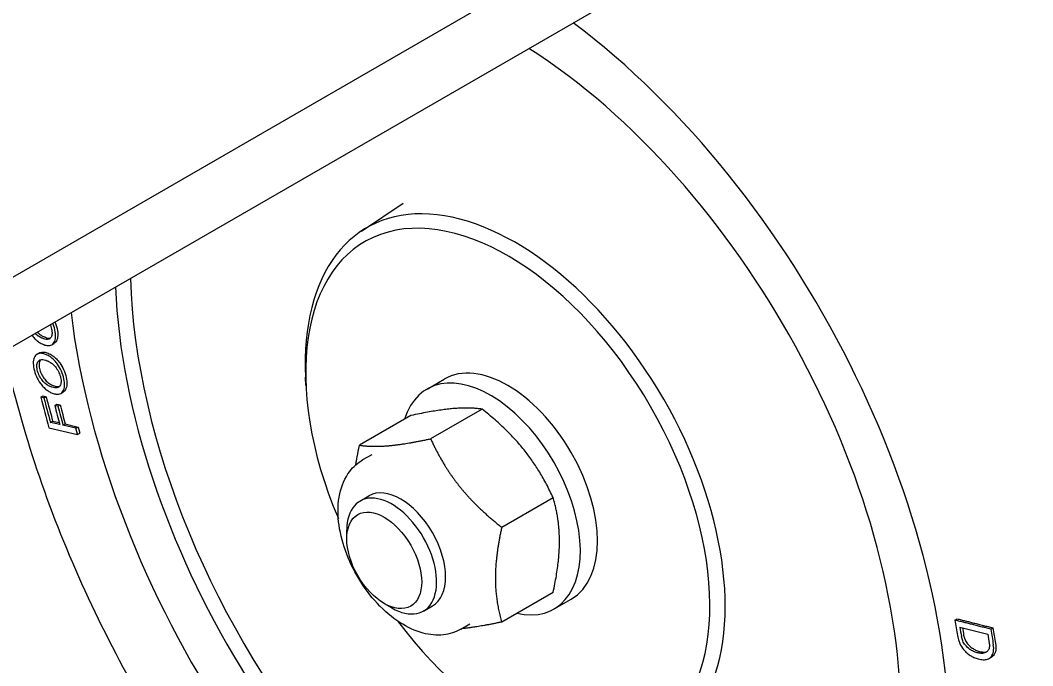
# Model space of a CAD drawing. Header units: millimetres. Extents: x 36 to 2484, y 36 to 1746.
# Drawn here: x 735.7 to 831.4, y 1148 to 1209 of the extents above; entities that cross this region are included whole.
import ezdxf

# ---------------------------------------------------------------- set-up
doc = ezdxf.new("R2010")
doc.units = ezdxf.units.MM
doc.header["$LTSCALE"] = 6
doc.layers.add('가는실선_A4', color=7, linetype='Continuous', lineweight=5)
doc.layers.add('굵은실선_A3', color=7, linetype='Continuous', lineweight=18)
doc.styles.add('치수문자_A3(2.5)', font='')
doc.styles.get('치수문자_A3(2.5)').set_extended_font_data('GulimChe')
doc.dimstyles.new('치수_A3(2.5)', dxfattribs={"dimscale": 6, "dimtxt": 2.5, "dimasz": 2.5, "dimexe": 1.5, "dimexo": 1, "dimgap": 0.5, "dimtad": 1, "dimtoh": 1, "dimdec": 1, "dimrnd": 1e-08, "dimdsep": 46, "dimtxsty": '치수문자_A3(2.5)', "dimcen": 0.09, "dimdle": 10, "dimclrd": 8, "dimclre": 8, "dimclrt": 7, "dimadec": 1, "dimazin": 2, "dimtfac": 0.8, "dimtmove": 0, "dimatfit": 3, "dimfxl": 1, "dimtolj": 1, "dimtzin": 0, "dimlwd": -1, "dimlwe": -1, "dimarcsym": 0})

# ---------------------------------------------------------------- blocks, each defined once
blk = doc.blocks.new('*D16')
at = {"layer": 'Defpoints', "color": 0, "transparency": 16777216}
for p in [(908.297, 1347.62), (1191.319, 1184.217), (572.421, 1153.702)]:
    blk.add_point(p, dxfattribs=at)
at = {"layer": '가는실선_A4', "color": 8, "transparency": 16777216}
for p, q in [((914.297, 1344.156), (1200.319, 1179.021)), ((868.434, 997.799), (1178.329, 1176.717)), ((578.421, 1150.238), (864.443, 985.103))]:
    blk.add_line(p, q, dxfattribs=at)
for points in [[(1177.079, 1178.882), (1179.579, 1174.552), (1191.319, 1184.217)], [(867.184, 999.964), (869.684, 995.634), (855.443, 990.299)]]:
    blk.add_solid(points, dxfattribs=at)
at = {"layer": '가는실선_A4', "color": 7, "transparency": 16777216, "insert": (1018.74, 1095.297), "char_height": 15, "attachment_point": 5, "rotation": 30, "style": '치수문자_A3(2.5)'}
blk.add_mtext('\\A1;{\\Q-30.000;\\W0.816;\\H0.816x;475}', dxfattribs=at)

msp = doc.modelspace()

# ---------------------------------------------------------------- linework, layer by layer
at = {"layer": '굵은실선_A3'}
for p, q in [((794.453, 1219.022), (686.265, 1156.56)), ((686.265, 1150.028), (794.453, 1212.49)), ((767.962, 1189.071), (771.916, 1191.705)), ((738.712, 1178.316), (738.925, 1178.439)), ((737.327, 1177.439), (737.54, 1177.562)), ((762.729, 1174.472), (762.693, 1175.261)), ((774.166, 1174.139), (775.792, 1175.078)), ((739.574, 1173.732), (739.787, 1173.855)), ((737.671, 1173.367), (737.884, 1173.49)), ((737.973, 1173.297), (737.671, 1173.367)), ((737.884, 1173.49), (738.186, 1173.42)), ((737.973, 1173.297), (738.186, 1173.42)), ((738.994, 1172.588), (739.206, 1172.711)), ((739.206, 1172.711), (739.508, 1172.64)), ((739.295, 1172.517), (738.994, 1172.588)), ((739.295, 1172.517), (739.508, 1172.64)), ((779.362, 1172.239), (774.504, 1169.434)), ((738.584, 1170.993), (738.797, 1171.116)), ((739.473, 1170.786), (738.584, 1170.993)), ((738.797, 1171.116), (739.424, 1170.97)), ((739.774, 1170.715), (739.987, 1170.838)), ((739.987, 1170.838), (741.208, 1170.553)), ((772.644, 1171.639), (767.786, 1168.835)), ((738.437, 1170.488), (741.149, 1169.855)), ((740.996, 1170.43), (739.774, 1170.715)), ((740.996, 1170.43), (741.208, 1170.553)), ((741.149, 1169.855), (741.362, 1169.978)), ((768.116, 1167.471), (768.973, 1167.965)), ((767.832, 1163.554), (768.68, 1164.044)), ((781.221, 1161.078), (786.079, 1163.882)), ((766.589, 1159.991), (766.589, 1160.807)), ((786.079, 1154.926), (781.221, 1152.121)), ((770.125, 1153.867), (770.832, 1153.459)), ((773.832, 1153.162), (774.68, 1153.652)), ((786.166, 1153.354), (787.792, 1154.293)), ((777.366, 1151.449), (778.223, 1151.944)), ((824.03, 1152.305), (824.243, 1152.428)), ((824.501, 1151.648), (827.136, 1150.979)), ((827.419, 1151.446), (827.632, 1151.569)), ((827.267, 1148.675), (827.479, 1148.798))]:
    msp.add_line(p, q, dxfattribs=at)
for centre, major_axis, ratio, start_param, end_param in [((781.792, 1164.686), (29.5, -51.095), 0.57735, 4.07588, 8.49049), ((781.792, 1164.686), (26.25, -45.466), 0.57735, 3.980894, 8.585476), ((782.498, 1165.093), (-25.724, 44.555), 0.57735, 5.451555, 5.462399), ((781.792, 1164.686), (13.5, -23.383), 0.57735, 4.92093, 10.787033), ((782.498, 1165.093), (14.026, -24.294), 0.57735, 5.442448, 10.265515), ((782.498, 1165.093), (25.724, -44.555), 0.57735, 3.962379, 7.114815), ((781.792, 1164.686), (-6, 10.392), 0.57735, 3.141593, 6.283185), ((780.166, 1163.747), (6, -10.392), 0.57735, 5.794582, 9.913381), ((1272.252, 1480.144), (-117.83, -746.159), 0.739775, 5.249345, 5.253547), ((1268.527, 1477.748), (116.941, 740.534), 0.739775, 2.107734, 2.111121), ((1268.739, 1477.871), (-116.941, -740.534), 0.739775, 5.249327, 5.252714), ((1257.447, 1470.632), (-114.301, -723.816), 0.739775, 5.250026, 5.252737), ((1253.708, 1468.228), (113.41, 718.172), 0.739775, 2.10842, 2.111153), ((1253.921, 1468.351), (-113.41, -718.172), 0.739775, 5.250013, 5.252746), ((770.832, 1158.358), (-3, 5.196), 0.57735, 2.356194, 7.068583), ((771.68, 1158.848), (-3, 5.196), 0.57735, 3.141593, 6.283185), ((1322.216, 1438.166), (-219.463, -669.086), 0.686207, 5.363715, 5.366064), ((1326.517, 1440.336), (221.193, 674.36), 0.686207, 2.223037, 2.224437), ((1326.73, 1440.459), (-221.193, -674.36), 0.686207, 5.364924, 5.366029), ((1357.435, 1455.997), (-233.659, -712.365), 0.686207, 5.364719, 5.366044), ((1361.96, 1458.296), (235.487, 717.94), 0.686207, 2.222298, 2.224488), ((1362.173, 1458.419), (-235.487, -717.94), 0.686207, 5.363891, 5.36608)]:
    msp.add_ellipse(centre, major_axis=major_axis, ratio=ratio, start_param=start_param, end_param=end_param, dxfattribs=at)
msp.add_ellipse((770.125, 1157.95), major_axis=(-2.5, 4.33), ratio=0.57735, dxfattribs=at)
for points, knots in [([(811.551, 1237.22), (815.153, 1234.891), (818.698, 1232.165), (827.583, 1224.22), (832.744, 1218.479), (841.97, 1205.887), (846.039, 1199.044), (852.715, 1184.906), (855.321, 1177.615), (858.801, 1163.245), (859.669, 1156.171), (859.482, 1142.907), (858.425, 1136.714), (854.344, 1126.058), (851.377, 1121.529), (847.519, 1118.084), (847.516, 1118.081), (847.512, 1118.078)], [4.772347, 4.772347, 4.772347, 4.772347, 4.980119, 4.980119, 5.310872, 5.310872, 5.639927, 5.639927, 5.96886, 5.96886, 6.299326, 6.299326, 6.630633, 6.630633, 6.948876, 6.948876, 6.949166, 6.949166, 6.949166, 6.949166]), ([(739.039, 1179.559), (739.003, 1179.79), (738.941, 1180.028), (738.847, 1180.27), (738.835, 1180.302), (738.823, 1180.333), (738.809, 1180.364)], [-0.15688088, -0.15688088, -0.15688088, -0.15688088, -0.07795384, -0.07795384, -0.07795384, -0.06770845, -0.06770845, -0.06770845, -0.06770845]), ([(739.022, 1180.487), (739.03, 1180.47), (739.037, 1180.452), (739.147, 1180.178), (739.214, 1179.927), (739.252, 1179.681)], [0.06757792, 0.06757792, 0.06757792, 0.06757792, 0.07329487, 0.07329487, 0.15688716, 0.15688716, 0.15688716, 0.15688716]), ([(737.787, 1178.954), (737.683, 1178.999), (737.576, 1179.055), (737.47, 1179.124), (737.458, 1179.131), (737.446, 1179.139), (737.434, 1179.147), (737.332, 1179.216), (737.23, 1179.297), (737.132, 1179.395)], [-0.1519909, -0.1519909, -0.1519909, -0.1519909, -0.102532, -0.102532, -0.102532, -0.0969261, -0.0969261, -0.0969261, -0.0497761, -0.0497761, -0.0497761, -0.0497761]), ([(737.344, 1179.518), (737.444, 1179.42), (737.547, 1179.338), (737.648, 1179.269), (737.739, 1179.208), (737.83, 1179.157), (737.92, 1179.114), (737.946, 1179.101), (737.973, 1179.088), (738, 1179.077)], [0.0497672, 0.0497672, 0.0497672, 0.0497672, 0.0971799, 0.0971799, 0.0971799, 0.1393158, 0.1393158, 0.1393158, 0.1519856, 0.1519856, 0.1519856, 0.1519856]), ([(738.567, 1180.224), (738.576, 1180.203), (738.585, 1180.182), (738.593, 1180.162), (738.657, 1180.004), (738.7, 1179.849), (738.723, 1179.698)], [-0.05841514, -0.05841514, -0.05841514, -0.05841514, -0.05158473, -0.05158473, -0.05158473, 0, 0, 0, 0]), ([(738.723, 1179.698), (738.747, 1179.546), (738.75, 1179.408), (738.729, 1179.286), (738.708, 1179.16), (738.663, 1179.059), (738.603, 1178.98)], [-0.1057738, -0.1057738, -0.1057738, -0.1057738, -0.0539592, -0.0539592, -0.0539592, 0, 0, 0, 0]), ([(738.884, 1178.471), (738.971, 1178.587), (739.031, 1178.735), (739.057, 1178.922), (739.084, 1179.111), (739.075, 1179.326), (739.039, 1179.559)], [-0.1571885, -0.1571885, -0.1571885, -0.1571885, -0.0791557, -0.0791557, -0.0791557, 0, 0, 0, 0]), ([(739.252, 1179.681), (739.288, 1179.45), (739.297, 1179.235), (739.27, 1179.046), (739.244, 1178.859), (739.184, 1178.71), (739.097, 1178.594)], [0, 0, 0, 0, 0.078961, 0.078961, 0.078961, 0.1571894, 0.1571894, 0.1571894, 0.1571894]), ([(736.837, 1179.225), (736.873, 1179.177), (736.91, 1179.131), (736.948, 1179.086), (737.04, 1178.977), (737.135, 1178.879), (737.232, 1178.792), (737.336, 1178.699), (737.441, 1178.62), (737.546, 1178.552), (737.658, 1178.48), (737.769, 1178.421), (737.879, 1178.372)], [-0.1657147, -0.1657147, -0.1657147, -0.1657147, -0.1468953, -0.1468953, -0.1468953, -0.1010914, -0.1010914, -0.1010914, -0.0522115, -0.0522115, -0.0522115, 0, 0, 0, 0]), ([(738.603, 1178.98), (738.566, 1178.93), (738.522, 1178.894), (738.47, 1178.869), (738.416, 1178.843), (738.355, 1178.83), (738.29, 1178.828), (738.151, 1178.824), (737.992, 1178.868), (737.834, 1178.934), (737.818, 1178.94), (737.803, 1178.947), (737.787, 1178.954)], [-0.1509505, -0.1509505, -0.1509505, -0.1509505, -0.1178974, -0.1178974, -0.1178974, -0.0827209, -0.0827209, -0.0827209, -0.0074735, -0.0074735, -0.0074735, 0, 0, 0, 0]), ([(737.879, 1178.372), (738.001, 1178.319), (738.121, 1178.278), (738.236, 1178.257), (738.341, 1178.237), (738.441, 1178.234), (738.533, 1178.251), (738.675, 1178.277), (738.793, 1178.35), (738.884, 1178.471)], [-0.1930548, -0.1930548, -0.1930548, -0.1930548, -0.1349261, -0.1349261, -0.1349261, -0.0818799, -0.0818799, -0.0818799, 0, 0, 0, 0]), ([(738, 1179.077), (738.155, 1179.008), (738.313, 1178.958), (738.453, 1178.952), (738.5, 1178.95), (738.545, 1178.952), (738.588, 1178.961)], [0, 0, 0, 0, 0.07399678, 0.07399678, 0.07399678, 0.09882697, 0.09882697, 0.09882697, 0.09882697]), ([(817.58, 1100.796), (813.149, 1099.334), (808.309, 1098.939), (797.906, 1100.166), (792.307, 1101.976), (780.955, 1107.702), (775.201, 1111.721), (764.285, 1121.482), (759.125, 1127.223), (749.898, 1139.815), (745.829, 1146.657), (739.153, 1160.795), (736.547, 1168.086), (734.611, 1176.081), (734.422, 1176.906), (734.245, 1177.729)], [0.904816, 0.904816, 0.904816, 0.904816, 1.192162, 1.192162, 1.507693, 1.507693, 1.838526, 1.838526, 2.16928, 2.16928, 2.498335, 2.498335, 2.827267, 2.827267, 2.865197, 2.865197, 2.865197, 2.865197]), ([(738.052, 1177.443), (737.932, 1177.483), (737.815, 1177.509), (737.705, 1177.516), (737.604, 1177.523), (737.509, 1177.513), (737.422, 1177.483), (737.289, 1177.437), (737.183, 1177.345), (737.104, 1177.207)], [-0.1930322, -0.1930322, -0.1930322, -0.1930322, -0.1348993, -0.1348993, -0.1348993, -0.0818539, -0.0818539, -0.0818539, 0, 0, 0, 0]), ([(737.54, 1177.562), (737.569, 1177.579), (737.599, 1177.593), (737.631, 1177.604), (737.719, 1177.635), (737.815, 1177.646), (737.918, 1177.639), (738.028, 1177.632), (738.145, 1177.606), (738.265, 1177.566)], [0.0611935, 0.0611935, 0.0611935, 0.0611935, 0.0810109, 0.0810109, 0.0810109, 0.1349101, 0.1349101, 0.1349101, 0.1930092, 0.1930092, 0.1930092, 0.1930092]), ([(738.265, 1177.566), (738.403, 1177.52), (738.546, 1177.455), (738.691, 1177.366), (738.734, 1177.339), (738.777, 1177.311), (738.82, 1177.28), (738.933, 1177.198), (739.045, 1177.103), (739.154, 1176.99), (739.263, 1176.878), (739.367, 1176.753), (739.465, 1176.615)], [0, 0, 0, 0, 0.0675075, 0.0675075, 0.0675075, 0.0876129, 0.0876129, 0.0876129, 0.140055, 0.140055, 0.140055, 0.1923576, 0.1923576, 0.1923576, 0.1923576]), ([(737.104, 1177.207), (737.03, 1177.075), (736.983, 1176.913), (736.971, 1176.715), (736.959, 1176.515), (736.982, 1176.293), (737.033, 1176.057)], [-0.1568633, -0.1568633, -0.1568633, -0.1568633, -0.0789212, -0.0789212, -0.0789212, 0, 0, 0, 0]), ([(737.342, 1175.955), (737.309, 1176.109), (737.297, 1176.251), (737.307, 1176.379), (737.319, 1176.513), (737.354, 1176.623), (737.406, 1176.714)], [-0.1054434, -0.1054434, -0.1054434, -0.1054434, -0.0538676, -0.0538676, -0.0538676, 0, 0, 0, 0]), ([(737.406, 1176.714), (737.437, 1176.77), (737.477, 1176.814), (737.524, 1176.847), (737.574, 1176.881), (737.631, 1176.902), (737.692, 1176.913), (737.747, 1176.923), (737.806, 1176.924), (737.867, 1176.919), (737.952, 1176.912), (738.042, 1176.892), (738.132, 1176.864), (738.147, 1176.86), (738.163, 1176.855), (738.178, 1176.849)], [-0.1509375, -0.1509375, -0.1509375, -0.1509375, -0.1178884, -0.1178884, -0.1178884, -0.082716, -0.082716, -0.082716, -0.0512499, -0.0512499, -0.0512499, -0.0074888, -0.0074888, -0.0074888, 0, 0, 0, 0]), ([(737.619, 1176.837), (737.569, 1176.749), (737.534, 1176.643), (737.521, 1176.514), (737.515, 1176.449), (737.515, 1176.381), (737.521, 1176.308), (737.526, 1176.234), (737.538, 1176.157), (737.555, 1176.078)], [0, 0, 0, 0, 0.052226, 0.052226, 0.052226, 0.078355, 0.078355, 0.078355, 0.104906, 0.104906, 0.104906, 0.104906]), ([(739.252, 1176.492), (739.167, 1176.612), (739.077, 1176.722), (738.889, 1176.924), (738.792, 1177.014), (738.589, 1177.175), (738.483, 1177.244), (738.269, 1177.361), (738.159, 1177.407), (738.052, 1177.443)], [-0.1923301, -0.1923301, -0.1923301, -0.1923301, -0.1469125, -0.1469125, -0.1011005, -0.1011005, -0.0521749, -0.0521749, 0, 0, 0, 0]), ([(738.178, 1176.849), (738.28, 1176.816), (738.385, 1176.772), (738.491, 1176.714), (738.503, 1176.708), (738.514, 1176.701), (738.526, 1176.694), (738.627, 1176.637), (738.73, 1176.565), (738.831, 1176.476), (738.937, 1176.382), (739.037, 1176.271), (739.131, 1176.14)], [-0.1520021, -0.1520021, -0.1520021, -0.1520021, -0.1025275, -0.1025275, -0.1025275, -0.096939, -0.096939, -0.096939, -0.049642, -0.049642, -0.049642, 0, 0, 0, 0]), ([(739.465, 1176.615), (739.603, 1176.422), (739.725, 1176.215), (739.942, 1175.741), (740.024, 1175.488), (740.077, 1175.238)], [0, 0, 0, 0, 0.0732949, 0.0732949, 0.1568872, 0.1568872, 0.1568872, 0.1568872]), ([(737.033, 1176.057), (737.084, 1175.821), (737.159, 1175.581), (737.266, 1175.341), (737.372, 1175.105), (737.5, 1174.884), (737.648, 1174.679)], [-0.1571839, -0.1571839, -0.1571839, -0.1571839, -0.0780276, -0.0780276, -0.0780276, 0, 0, 0, 0]), ([(737.768, 1175.03), (737.666, 1175.172), (737.574, 1175.324), (737.499, 1175.487), (737.427, 1175.644), (737.375, 1175.8), (737.342, 1175.955)], [-0.1057833, -0.1057833, -0.1057833, -0.1057833, -0.0518207, -0.0518207, -0.0518207, 0, 0, 0, 0]), ([(737.555, 1176.078), (737.588, 1175.923), (737.64, 1175.767), (737.712, 1175.611), (737.787, 1175.448), (737.879, 1175.295), (737.981, 1175.153)], [0, 0, 0, 0, 0.0517531, 0.0517531, 0.0517531, 0.1057825, 0.1057825, 0.1057825, 0.1057825]), ([(739.131, 1176.14), (739.232, 1175.998), (739.324, 1175.846), (739.399, 1175.683), (739.47, 1175.527), (739.522, 1175.372), (739.555, 1175.218)], [-0.1054643, -0.1054643, -0.1054643, -0.1054643, -0.0515847, -0.0515847, -0.0515847, 0, 0, 0, 0]), ([(739.865, 1175.115), (739.814, 1175.351), (739.738, 1175.59), (739.632, 1175.83), (739.527, 1176.066), (739.399, 1176.286), (739.252, 1176.492)], [-0.1568809, -0.1568809, -0.1568809, -0.1568809, -0.0779538, -0.0779538, -0.0779538, 0, 0, 0, 0]), ([(737.648, 1174.679), (737.733, 1174.559), (737.823, 1174.449), (737.917, 1174.348), (738.012, 1174.247), (738.109, 1174.158), (738.208, 1174.08), (738.313, 1173.997), (738.418, 1173.928), (738.522, 1173.872), (738.633, 1173.811), (738.743, 1173.764), (738.85, 1173.729)], [-0.1923045, -0.1923045, -0.1923045, -0.1923045, -0.1468953, -0.1468953, -0.1468953, -0.1010914, -0.1010914, -0.1010914, -0.0522115, -0.0522115, -0.0522115, 0, 0, 0, 0]), ([(738.722, 1174.321), (738.62, 1174.355), (738.515, 1174.399), (738.409, 1174.456), (738.397, 1174.463), (738.385, 1174.469), (738.373, 1174.476), (738.272, 1174.534), (738.169, 1174.606), (738.068, 1174.695), (737.962, 1174.788), (737.861, 1174.899), (737.768, 1175.03)], [-0.1519909, -0.1519909, -0.1519909, -0.1519909, -0.102532, -0.102532, -0.102532, -0.0969261, -0.0969261, -0.0969261, -0.0496306, -0.0496306, -0.0496306, 0, 0, 0, 0]), ([(737.981, 1175.153), (738.074, 1175.023), (738.174, 1174.913), (738.279, 1174.82), (738.381, 1174.729), (738.485, 1174.657), (738.588, 1174.598), (738.705, 1174.531), (738.822, 1174.482), (738.935, 1174.444)], [0, 0, 0, 0, 0.0492447, 0.0492447, 0.0492447, 0.0971799, 0.0971799, 0.0971799, 0.1519856, 0.1519856, 0.1519856, 0.1519856]), ([(739.555, 1175.218), (739.589, 1175.063), (739.601, 1174.92), (739.591, 1174.791), (739.58, 1174.657), (739.544, 1174.547), (739.493, 1174.456)], [-0.1057738, -0.1057738, -0.1057738, -0.1057738, -0.0539592, -0.0539592, -0.0539592, 0, 0, 0, 0]), ([(739.796, 1173.964), (739.87, 1174.096), (739.916, 1174.258), (739.927, 1174.455), (739.939, 1174.656), (739.915, 1174.878), (739.865, 1175.115)], [-0.1571885, -0.1571885, -0.1571885, -0.1571885, -0.0791557, -0.0791557, -0.0791557, 0, 0, 0, 0]), ([(740.077, 1175.238), (740.128, 1175.002), (740.152, 1174.78), (740.14, 1174.58), (740.129, 1174.382), (740.083, 1174.219), (740.009, 1174.087)], [0, 0, 0, 0, 0.078961, 0.078961, 0.078961, 0.1571894, 0.1571894, 0.1571894, 0.1571894]), ([(739.493, 1174.456), (739.462, 1174.4), (739.422, 1174.356), (739.375, 1174.324), (739.326, 1174.289), (739.269, 1174.268), (739.207, 1174.257), (739.076, 1174.234), (738.922, 1174.259), (738.768, 1174.306), (738.752, 1174.311), (738.737, 1174.316), (738.722, 1174.321)], [-0.1509505, -0.1509505, -0.1509505, -0.1509505, -0.1178974, -0.1178974, -0.1178974, -0.0827209, -0.0827209, -0.0827209, -0.0074735, -0.0074735, -0.0074735, 0, 0, 0, 0]), ([(738.85, 1173.729), (738.97, 1173.689), (739.087, 1173.663), (739.197, 1173.656), (739.298, 1173.649), (739.393, 1173.659), (739.479, 1173.689), (739.612, 1173.734), (739.718, 1173.826), (739.796, 1173.964)], [-0.1930548, -0.1930548, -0.1930548, -0.1930548, -0.1349261, -0.1349261, -0.1349261, -0.0818799, -0.0818799, -0.0818799, 0, 0, 0, 0]), ([(738.935, 1174.444), (739.087, 1174.394), (739.239, 1174.362), (739.373, 1174.374), (739.397, 1174.376), (739.42, 1174.38), (739.443, 1174.385)], [0, 0, 0, 0, 0.07399678, 0.07399678, 0.07399678, 0.08739724, 0.08739724, 0.08739724, 0.08739724]), ([(777.366, 1151.449), (776.86, 1151.157), (776.292, 1150.978), (775.075, 1150.843), (774.426, 1150.907), (773.039, 1151.273), (772.305, 1151.617), (770.849, 1152.557), (770.132, 1153.172), (768.82, 1154.582), (768.225, 1155.377), (767.205, 1157.068), (766.779, 1157.963), (766.133, 1159.782), (765.914, 1160.706), (765.719, 1162.514), (765.746, 1163.397), (766.089, 1165.006), (766.396, 1165.741), (767.205, 1166.807), (767.63, 1167.19), (768.116, 1167.471)], [0.785398, 0.785398, 0.785398, 0.785398, 1.033304, 1.033304, 1.305967, 1.305967, 1.630096, 1.630096, 1.97772, 1.97772, 2.322934, 2.322934, 2.665498, 2.665498, 3.009883, 3.009883, 3.35787, 3.35787, 3.688752, 3.688752, 3.926991, 3.926991, 3.926991, 3.926991]), ([(824.276, 1150.841), (824.307, 1150.659), (824.354, 1150.473), (824.446, 1150.225), (824.472, 1150.162), (824.595, 1149.894), (824.714, 1149.702), (824.859, 1149.525)], [-0.1520031, -0.1520031, -0.1520031, -0.1520031, -0.0901064, -0.0901064, -0.0691657, -0.0691657, 0, 0, 0, 0]), ([(825.014, 1149.953), (824.967, 1150.011), (824.923, 1150.072), (824.883, 1150.136), (824.844, 1150.2), (824.809, 1150.266), (824.779, 1150.334), (824.721, 1150.463), (824.682, 1150.594), (824.657, 1150.723), (824.654, 1150.738), (824.651, 1150.754), (824.648, 1150.769)], [-0.09393623, -0.09393623, -0.09393623, -0.09393623, -0.07126001, -0.07126001, -0.07126001, -0.04866066, -0.04866066, -0.04866066, -0.00521185, -0.00521185, -0.00521185, 0, 0, 0, 0]), ([(824.861, 1150.892), (824.883, 1150.764), (824.918, 1150.633), (824.978, 1150.488), (824.985, 1150.472), (825.022, 1150.389), (825.057, 1150.323), (825.136, 1150.195), (825.18, 1150.134), (825.227, 1150.076)], [0, 0, 0, 0, 0.04344736, 0.04344736, 0.04861981, 0.04861981, 0.07129506, 0.07129506, 0.09393574, 0.09393574, 0.09393574, 0.09393574]), ([(826.143, 1149.221), (826.024, 1149.251), (825.902, 1149.293), (825.781, 1149.349), (825.67, 1149.399), (825.56, 1149.462), (825.452, 1149.538), (825.294, 1149.651), (825.147, 1149.789), (825.014, 1149.953)], [-0.154811, -0.154811, -0.154811, -0.154811, -0.1070867, -0.1070867, -0.1070867, -0.0638032, -0.0638032, -0.0638032, 0, 0, 0, 0]), ([(825.227, 1150.076), (825.359, 1149.913), (825.504, 1149.776), (825.662, 1149.664), (825.771, 1149.586), (825.882, 1149.523), (825.994, 1149.471), (826.115, 1149.416), (826.237, 1149.374), (826.356, 1149.344)], [0, 0, 0, 0, 0.0633023, 0.0633023, 0.0633023, 0.107103, 0.107103, 0.107103, 0.1547979, 0.1547979, 0.1547979, 0.1547979]), ([(827.284, 1150.101), (827.308, 1149.957), (827.309, 1149.824), (827.285, 1149.703), (827.259, 1149.578), (827.208, 1149.474), (827.139, 1149.389)], [-0.09936637, -0.09936637, -0.09936637, -0.09936637, -0.05057998, -0.05057998, -0.05057998, 0, 0, 0, 0]), ([(827.46, 1148.84), (827.566, 1148.972), (827.64, 1149.134), (827.675, 1149.33), (827.711, 1149.529), (827.704, 1149.749), (827.664, 1149.982)], [-0.1571777, -0.1571777, -0.1571777, -0.1571777, -0.079153, -0.079153, -0.079153, 0, 0, 0, 0]), ([(827.877, 1150.105), (827.917, 1149.872), (827.924, 1149.652), (827.888, 1149.454), (827.853, 1149.258), (827.779, 1149.095), (827.673, 1148.963)], [0, 0, 0, 0, 0.0789716, 0.0789716, 0.0789716, 0.1571785, 0.1571785, 0.1571785, 0.1571785]), ([(824.859, 1149.525), (824.951, 1149.412), (825.049, 1149.309), (825.258, 1149.12), (825.368, 1149.037), (825.592, 1148.893), (825.705, 1148.833), (825.961, 1148.72), (826.103, 1148.672), (826.243, 1148.637)], [-0.1885157, -0.1885157, -0.1885157, -0.1885157, -0.1447186, -0.1447186, -0.1000368, -0.1000368, -0.0558206, -0.0558206, 0, 0, 0, 0]), ([(827.139, 1149.389), (827.091, 1149.33), (827.035, 1149.283), (826.971, 1149.247), (826.903, 1149.21), (826.829, 1149.186), (826.749, 1149.172), (826.673, 1149.16), (826.592, 1149.157), (826.508, 1149.161), (826.398, 1149.167), (826.284, 1149.187), (826.17, 1149.214), (826.161, 1149.217), (826.152, 1149.219), (826.143, 1149.221)], [-0.1548373, -0.1548373, -0.1548373, -0.1548373, -0.120155, -0.120155, -0.120155, -0.0838412, -0.0838412, -0.0838412, -0.0491373, -0.0491373, -0.0491373, -0.0035438, -0.0035438, -0.0035438, 0, 0, 0, 0]), ([(826.243, 1148.637), (826.398, 1148.598), (826.552, 1148.571), (826.708, 1148.563), (826.717, 1148.562), (826.862, 1148.557), (826.992, 1148.57), (827.25, 1148.651), (827.367, 1148.727), (827.46, 1148.84)], [-0.1902681, -0.1902681, -0.1902681, -0.1902681, -0.1283619, -0.1283619, -0.1246572, -0.1246572, -0.0672394, -0.0672394, 0, 0, 0, 0]), ([(826.356, 1149.344), (826.543, 1149.297), (826.732, 1149.27), (826.901, 1149.287), (826.963, 1149.293), (827.022, 1149.305), (827.078, 1149.324)], [0, 0, 0, 0, 0.0748374, 0.0748374, 0.0748374, 0.10225, 0.10225, 0.10225, 0.10225])]:
    msp.add_open_spline(points, degree=3, knots=knots, dxfattribs=at)
for points in [[(739.097, 1178.594), (739.047, 1178.528), (738.99, 1178.476), (738.925, 1178.439)], [(737.669, 1176.909), (737.65, 1176.888), (737.634, 1176.864), (737.619, 1176.837)], [(740.009, 1174.087), (739.95, 1173.984), (739.877, 1173.907), (739.787, 1173.855)], [(827.673, 1148.963), (827.617, 1148.895), (827.552, 1148.84), (827.479, 1148.798)]]:
    msp.add_open_spline(points, degree=3, dxfattribs=at)
for points, weights in [([(779.362, 1172.239), (777.122, 1172.586), (772.644, 1171.639)], [1, 1.15470053838, 1]), ([(786.079, 1163.882), (783.84, 1168.707), (779.362, 1172.239)], [1, 1.15470053838, 1]), ([(741.149, 1169.855), (741.072, 1170.143), (740.996, 1170.43)], [1.00164039765, 1.00169878901, 1.00173057276]), ([(741.208, 1170.553), (741.285, 1170.266), (741.362, 1169.978)], [1.00173057276, 1.00169878901, 1.00164039765]), ([(770.545, 1168.788), (772.104, 1168.927), (774.504, 1169.434)], [1, 1.0379548493, 1]), ([(774.504, 1169.434), (775.704, 1166.849), (777.263, 1164.91)], [1, 1.0379548493, 1]), ([(767.436, 1166.979), (767.571, 1167.85), (767.786, 1168.835)], [1.01726911063, 1.01328362095, 1]), ([(767.786, 1168.835), (768.986, 1168.649), (770.545, 1168.788)], [1, 1.0379548493, 1]), ([(777.263, 1164.91), (778.821, 1162.971), (781.221, 1161.078)], [1, 1.0379548493, 1]), ([(786.079, 1154.926), (787.199, 1160.051), (786.079, 1163.882)], [1, 1.15470053838, 1]), ([(781.221, 1161.078), (780.621, 1158.331), (780.621, 1156.253)], [1, 1.0379548493, 1]), ([(780.621, 1156.253), (780.621, 1154.175), (781.221, 1152.121)], [1, 1.0379548493, 1]), ([(781.221, 1152.121), (778.946, 1151.64), (777.439, 1151.491)], [1, 1.03590570327, 1.00387702919]), ([(827.419, 1151.446), (825.665, 1151.891), (824.03, 1152.305)], [1.02382750406, 1.06016859763, 1.0964366202]), ([(824.243, 1152.428), (825.878, 1152.014), (827.632, 1151.569)], [1.59515996499, 1.54239512975, 1.48952398656])]:
    msp.add_rational_spline(points, weights, degree=2, dxfattribs=at)

# ---------------------------------------------------------------- dimensions: what is measured, and where the dimension line sits
at = {"layer": '가는실선_A4', "color": 8, "true_color": 0x808080}
dim = msp.add_linear_dim(base=(1191.319, 1184.217), p1=(572.421, 1153.702), p2=(908.297, 1347.62), angle=210, text='{\\Q-30.000;\\W0.816;\\H0.816x;<>}', dimstyle='치수_A3(2.5)', override={"dimgap": 0.5, "dimtoh": 0, "dimdec": 1, "dimlfac": 1.224745, "dimtol": 0, "dimlim": 0, "dimtp": 0, "dimtm": 0, "dimtdec": 2, "dimtofl": 0, "dimatfit": 1}, dxfattribs=at)
dim.commit()
dim.dimension.update_dxf_attribs({"geometry": '*D16', "text_midpoint": (1023.381, 1087.258), "dimtype": 160})

doc.saveas('drawing.dxf')
